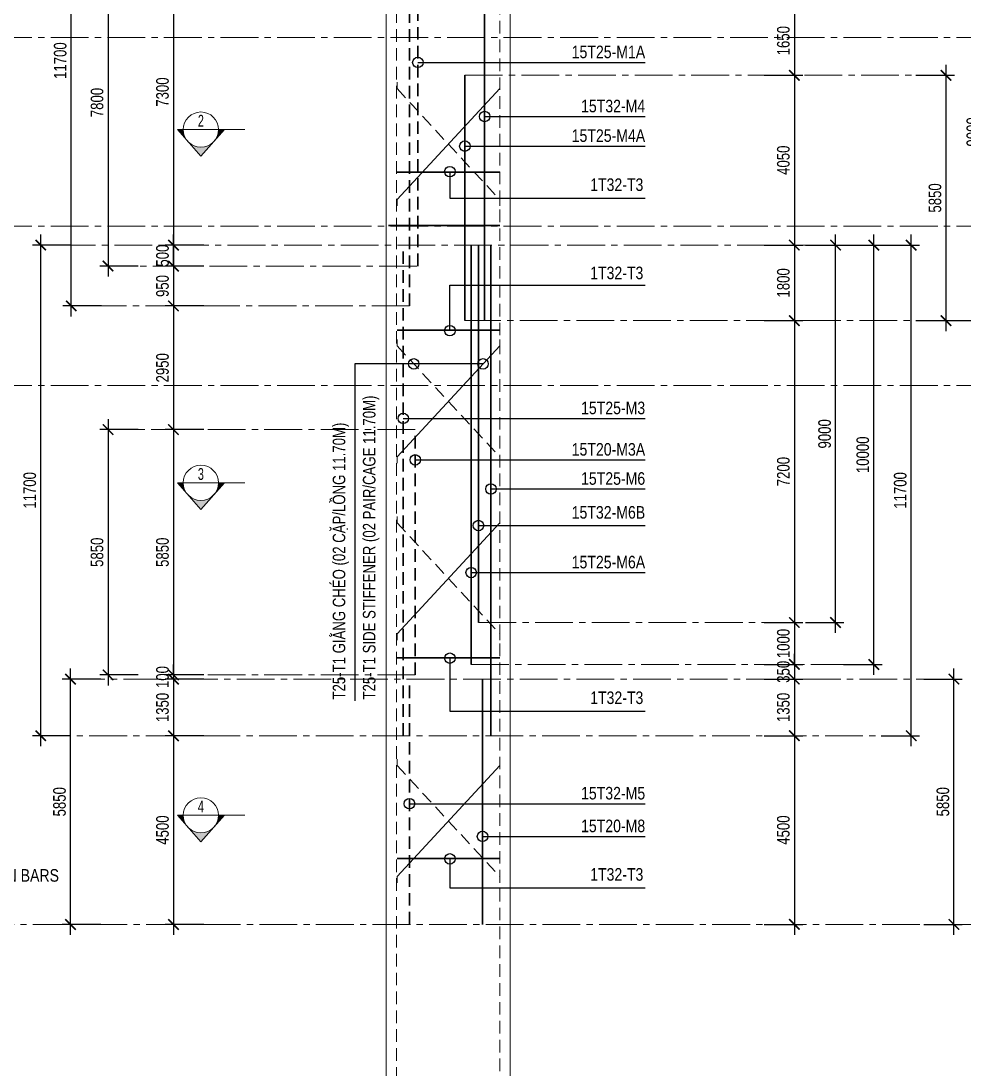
# Model space of a CAD drawing. Header units: millimetres. Extents: x 2746337 to 7547699, y -363432 to 15720.
# Drawn here: x 2871188 to 2893677, y -126690 to -101697 of the extents above; entities that cross this region are included whole.
import ezdxf
from ezdxf.enums import TextEntityAlignment as Align

# ---------------------------------------------------------------- set-up
doc = ezdxf.new("R2010")
doc.units = ezdxf.units.MM
doc.header["$LTSCALE"] = 1200
doc.header["$PDMODE"] = 3
for name, pattern in [('CENTER2', [1.125, 0.75, -0.125, 0.125, -0.125]), ('CONTINOUS', [0]), ('HIDDEN', [0.375, 0.25, -0.125])]:
    doc.linetypes.add(name, pattern=pattern)
for name, color, linetype, lineweight in [('1', 9, 'Continuous', 13), ('BOUND', 3, 'Continuous', 20), ('C1CO', 4, 'Continuous', 35), ('Grid line', 160, 'CENTER2', 5), ('HIDE', 8, 'HIDDEN', 13), ('K-THUOC', 1, 'Continuous', 18), ('LEADER', 8, 'Continuous', 9), ('T1CO', 4, 'Continuous', 20), ('T1HI', 4, 'HIDDEN', 13), ('TCCO', 4, 'Continuous', 35), ('TCHI', 4, 'HIDDEN', 30), ('TEXTMA', 2, 'Continuous', 13), ('TEXTVN', 2, 'Continuous', 20)]:
    doc.layers.add(name, color=color, linetype=linetype, lineweight=lineweight)
doc.styles.add('DB_Arial', font='arial.ttf', dxfattribs={"width": 0.8})
doc.styles.add('SMTEXT', font='arial.ttf', dxfattribs={"width": 0.75})
doc.styles.add('TEXTVN', font='VHELVCN.TTF', dxfattribs={"width": 0.8})
doc.dimstyles.new('BSV1-100', dxfattribs={"dimtxt": 300, "dimasz": 250, "dimexe": 200, "dimexo": 0, "dimgap": 108, "dimtad": 1, "dimdec": 0, "dimdsep": 46, "dimtxsty": 'SMTEXT', "dimblk": 'ARCHTICK', "dimcen": 100, "dimdle": 250, "dimclrd": 256, "dimclre": 256, "dimclrt": 1, "dimadec": 0, "dimazin": 0, "dimtfac": 1, "dimtdec": 0, "dimtix": 1, "dimtmove": 2, "dimatfit": 3, "dimfxl": 720, "dimfxlon": 1, "dimtolj": 1, "dimtzin": 0, "dimarcsym": 0})
doc.dimstyles.new('BSV25', dxfattribs={"dimtxt": 300, "dimasz": 250, "dimexe": 200, "dimexo": 0, "dimgap": 108, "dimtad": 1, "dimdec": 0, "dimlfac": 0.25, "dimdsep": 46, "dimtxsty": 'SMTEXT', "dimblk": 'ARCHTICK', "dimcen": 100, "dimdle": 250, "dimclrd": 256, "dimclre": 256, "dimclrt": 2, "dimadec": 0, "dimazin": 0, "dimtfac": 1, "dimtdec": 0, "dimtix": 1, "dimtmove": 2, "dimatfit": 3, "dimfxl": 800, "dimfxlon": 1, "dimtolj": 1, "dimtzin": 0, "dimarcsym": 0})

# ---------------------------------------------------------------- blocks, each defined once
blk = doc.blocks.new('_ArchTick')
at = {"color": 0, "linetype": 'ByBlock', "const_width": 0.15}
blk.add_lwpolyline([(-0.5, -0.5), (0.5, 0.5)], dxfattribs=at)
blk = doc.blocks.new('*D1211')
at = {"layer": 'Defpoints', "color": 0, "transparency": 16777216}
for p in [(2879893, -106092), (2866096, -109092), (2879893, -109092)]:
    blk.add_point(p, dxfattribs=at)
at = {"layer": 'K-THUOC', "lineweight": -2, "transparency": 16777216}
for p, q in [((2866096, -105842), (2866096, -109342)), ((2866816, -106092), (2865896, -106092)), ((2866816, -109092), (2865896, -109092))]:
    blk.add_line(p, q, dxfattribs=at)
at = {"layer": 'K-THUOC', "lineweight": -2, "transparency": 16777216, "xscale": 250, "yscale": 250, "zscale": 250}
for p, rotation in [((2866096, -106092), 90), ((2866096, -109092), 270)]:
    blk.add_blockref('_ArchTick', p, dxfattribs=dict(at, rotation=rotation))
at = {"layer": 'K-THUOC', "color": 1, "transparency": 16777216, "char_height": 300, "attachment_point": 5, "rotation": 90, "style": 'SMTEXT'}
for s, insert in [('\\A1;T12a200-L1,L2,L3', (2866384, -107592)), ('\\A1;3000', (2865834, -107592))]:
    blk.add_mtext(s, dxfattribs=dict(at, insert=insert))
blk = doc.blocks.new('*D1212')
at = {"layer": 'Defpoints', "color": 0, "transparency": 16777216}
for p in [(2879893, -109092), (2866096, -123242), (2872898, -123242)]:
    blk.add_point(p, dxfattribs=at)
at = {"layer": 'K-THUOC', "lineweight": -2, "transparency": 16777216}
for p, q in [((2866096, -108842), (2866096, -123492)), ((2866816, -109092), (2865896, -109092)), ((2866816, -123242), (2865896, -123242))]:
    blk.add_line(p, q, dxfattribs=at)
at = {"layer": 'K-THUOC', "lineweight": -2, "transparency": 16777216, "xscale": 250, "yscale": 250, "zscale": 250}
for p, rotation in [((2866096, -109092), 90), ((2866096, -123242), 270)]:
    blk.add_blockref('_ArchTick', p, dxfattribs=dict(at, rotation=rotation))
at = {"layer": 'K-THUOC', "color": 1, "transparency": 16777216, "char_height": 300, "attachment_point": 5, "rotation": 90, "style": 'SMTEXT'}
for s, insert in [('\\A1;T12a300-L1,L2,L3', (2866384, -116167)), ('\\A1;14150', (2865835, -116167))]:
    blk.add_mtext(s, dxfattribs=dict(at, insert=insert))
blk = doc.blocks.new('SIGSEC')
at = {"layer": '1', "lineweight": 9}
h = blk.add_hatch(color=256, dxfattribs=at)
h.dxf.hatch_style = 1
h.paths.add_polyline_path([(-420, 0), (-560, 0), (-315, -278, -0.182676)])
h = blk.add_hatch(color=256, dxfattribs=at)
h.dxf.hatch_style = 1
h.paths.add_polyline_path([(560, 0), (420, 0, -0.182676), (315, -278)])
h = blk.add_hatch(color=256, dxfattribs=at)
h.dxf.hatch_style = 1
h.paths.add_polyline_path([(315, -278, -0.451416), (-315, -278), (0, -635)])
at = {"layer": '1', "lineweight": 9, "elevation": 0}
blk.add_lwpolyline([(1050, 0), (-560, 0), (0, -635), (560, 0)], dxfattribs=at)
at = {"layer": '1', "lineweight": 9}
blk.add_circle((0, 0), 420, dxfattribs=at)
at = {"layer": 'BOUND', "lineweight": 9, "style": 'TEXTVN', "width": 0.8}
blk.add_attdef('SEC', text='', height=280, dxfattribs=at).set_placement((0, 210, 0), align=Align.MIDDLE_CENTER)
blk = doc.blocks.new('*D1213')
at = {"layer": 'Defpoints', "color": 0, "transparency": 16777216}
for p in [(2866646, -97742), (2866096, -106092), (2879893, -106092)]:
    blk.add_point(p, dxfattribs=at)
at = {"layer": 'K-THUOC', "lineweight": -2, "transparency": 16777216}
for p, q in [((2866096, -97492), (2866096, -106342)), ((2866646, -97742), (2865896, -97742)), ((2866816, -106092), (2865896, -106092))]:
    blk.add_line(p, q, dxfattribs=at)
at = {"layer": 'K-THUOC', "lineweight": -2, "transparency": 16777216, "xscale": 250, "yscale": 250, "zscale": 250}
for p, rotation in [((2866096, -97742), 90), ((2866096, -106092), 270)]:
    blk.add_blockref('_ArchTick', p, dxfattribs=dict(at, rotation=rotation))
at = {"layer": 'K-THUOC', "color": 1, "transparency": 16777216, "char_height": 300, "attachment_point": 5, "rotation": 90, "style": 'SMTEXT'}
for s, insert in [('\\A1;T12a300-L1,L2,L3', (2866384, -101917)), ('\\A1;8350', (2865834, -101917))]:
    blk.add_mtext(s, dxfattribs=dict(at, insert=insert))
blk = doc.blocks.new('*D1214')
at = {"layer": 'Defpoints', "color": 0, "transparency": 16777216}
for p in [(2865643, -97242), (2865080, -102092), (2897740, -102092)]:
    blk.add_point(p, dxfattribs=at)
at = {"layer": 'K-THUOC', "lineweight": -2, "transparency": 16777216}
for p, q in [((2865080, -96992), (2865080, -102342)), ((2865643, -97242), (2864880, -97242)), ((2865800, -102092), (2864880, -102092))]:
    blk.add_line(p, q, dxfattribs=at)
at = {"layer": 'K-THUOC', "lineweight": -2, "transparency": 16777216, "xscale": 250, "yscale": 250, "zscale": 250}
for p, rotation in [((2865080, -97242), 90), ((2865080, -102092), 270)]:
    blk.add_blockref('_ArchTick', p, dxfattribs=dict(at, rotation=rotation))
at = {"layer": 'K-THUOC', "color": 1, "transparency": 16777216, "insert": (2864819, -99667), "char_height": 300, "attachment_point": 5, "rotation": 90, "style": 'SMTEXT'}
blk.add_mtext('\\A1;4850', dxfattribs=at)
blk = doc.blocks.new('*D1215')
at = {"layer": 'Defpoints', "color": 0, "transparency": 16777216}
for p in [(2897740, -102092), (2865080, -106592), (2897724, -106592)]:
    blk.add_point(p, dxfattribs=at)
at = {"layer": 'K-THUOC', "lineweight": -2, "transparency": 16777216}
for p, q in [((2865080, -101842), (2865080, -106842)), ((2865800, -102092), (2864880, -102092)), ((2865800, -106592), (2864880, -106592))]:
    blk.add_line(p, q, dxfattribs=at)
at = {"layer": 'K-THUOC', "lineweight": -2, "transparency": 16777216, "xscale": 250, "yscale": 250, "zscale": 250}
for p, rotation in [((2865080, -102092), 90), ((2865080, -106592), 270)]:
    blk.add_blockref('_ArchTick', p, dxfattribs=dict(at, rotation=rotation))
at = {"layer": 'K-THUOC', "color": 1, "transparency": 16777216, "insert": (2864819, -104342), "char_height": 300, "attachment_point": 5, "rotation": 90, "style": 'SMTEXT'}
blk.add_mtext('\\A1;4500', dxfattribs=at)
blk = doc.blocks.new('*D1216')
at = {"layer": 'Defpoints', "color": 0, "transparency": 16777216}
for p in [(2896467, -106592), (2865080, -110392), (2897724, -110392)]:
    blk.add_point(p, dxfattribs=at)
at = {"layer": 'K-THUOC', "lineweight": -2, "transparency": 16777216}
for p, q in [((2865080, -106342), (2865080, -110642)), ((2865800, -106592), (2864880, -106592)), ((2865800, -110392), (2864880, -110392))]:
    blk.add_line(p, q, dxfattribs=at)
at = {"layer": 'K-THUOC', "lineweight": -2, "transparency": 16777216, "xscale": 250, "yscale": 250, "zscale": 250}
for p, rotation in [((2865080, -106592), 90), ((2865080, -110392), 270)]:
    blk.add_blockref('_ArchTick', p, dxfattribs=dict(at, rotation=rotation))
at = {"layer": 'K-THUOC', "color": 1, "transparency": 16777216, "insert": (2864819, -108492), "char_height": 300, "attachment_point": 5, "rotation": 90, "style": 'SMTEXT'}
blk.add_mtext('\\A1;3800', dxfattribs=at)
blk = doc.blocks.new('*D1219')
at = {"layer": 'Defpoints', "color": 0, "transparency": 16777216}
for p in [(2882855, -101343), (2882855, -102993), (2889630, -102993)]:
    blk.add_point(p, dxfattribs=at)
at = {"layer": 'K-THUOC', "lineweight": -2, "transparency": 16777216}
for p, q in [((2889630, -101093), (2889630, -103243)), ((2888910, -101343), (2889830, -101343)), ((2888910, -102993), (2889830, -102993))]:
    blk.add_line(p, q, dxfattribs=at)
at = {"layer": 'K-THUOC', "lineweight": -2, "transparency": 16777216, "xscale": 250, "yscale": 250, "zscale": 250}
for p, rotation in [((2889630, -101343), 90), ((2889630, -102993), 270)]:
    blk.add_blockref('_ArchTick', p, dxfattribs=dict(at, rotation=rotation))
at = {"layer": 'K-THUOC', "color": 1, "transparency": 16777216, "insert": (2889369, -102168), "char_height": 300, "attachment_point": 5, "rotation": 90, "style": 'SMTEXT'}
blk.add_mtext('\\A1;1650', dxfattribs=at)
blk = doc.blocks.new('*D1220')
at = {"layer": 'Defpoints', "color": 0, "transparency": 16777216}
for p in [(2882855, -102993), (2882855, -107043), (2889630, -107043)]:
    blk.add_point(p, dxfattribs=at)
at = {"layer": 'K-THUOC', "lineweight": -2, "transparency": 16777216}
for p, q in [((2889630, -102743), (2889630, -107293)), ((2888910, -102993), (2889830, -102993)), ((2888910, -107043), (2889830, -107043))]:
    blk.add_line(p, q, dxfattribs=at)
at = {"layer": 'K-THUOC', "lineweight": -2, "transparency": 16777216, "xscale": 250, "yscale": 250, "zscale": 250}
for p, rotation in [((2889630, -102993), 90), ((2889630, -107043), 270)]:
    blk.add_blockref('_ArchTick', p, dxfattribs=dict(at, rotation=rotation))
at = {"layer": 'K-THUOC', "color": 1, "transparency": 16777216, "insert": (2889369, -105018), "char_height": 300, "attachment_point": 5, "rotation": 90, "style": 'SMTEXT'}
blk.add_mtext('\\A1;4050', dxfattribs=at)
blk = doc.blocks.new('*D1221')
at = {"layer": 'Defpoints', "color": 0, "transparency": 16777216}
for p in [(2882855, -107043), (2882855, -108843), (2889630, -108843)]:
    blk.add_point(p, dxfattribs=at)
at = {"layer": 'K-THUOC', "lineweight": -2, "transparency": 16777216}
for p, q in [((2889630, -106793), (2889630, -109093)), ((2888910, -107043), (2889830, -107043)), ((2888910, -108843), (2889830, -108843))]:
    blk.add_line(p, q, dxfattribs=at)
at = {"layer": 'K-THUOC', "lineweight": -2, "transparency": 16777216, "xscale": 250, "yscale": 250, "zscale": 250}
for p, rotation in [((2889630, -107043), 90), ((2889630, -108843), 270)]:
    blk.add_blockref('_ArchTick', p, dxfattribs=dict(at, rotation=rotation))
at = {"layer": 'K-THUOC', "color": 1, "transparency": 16777216, "insert": (2889369, -107943), "char_height": 300, "attachment_point": 5, "rotation": 90, "style": 'SMTEXT'}
blk.add_mtext('\\A1;1800', dxfattribs=at)
blk = doc.blocks.new('*D1222')
at = {"layer": 'Defpoints', "color": 0, "transparency": 16777216}
for p in [(2882855, -108843), (2882855, -116042), (2889630, -116042)]:
    blk.add_point(p, dxfattribs=at)
at = {"layer": 'K-THUOC', "lineweight": -2, "transparency": 16777216}
for p, q in [((2889630, -108593), (2889630, -116292)), ((2888910, -108843), (2889830, -108843)), ((2888910, -116042), (2889830, -116042))]:
    blk.add_line(p, q, dxfattribs=at)
at = {"layer": 'K-THUOC', "lineweight": -2, "transparency": 16777216, "xscale": 250, "yscale": 250, "zscale": 250}
for p, rotation in [((2889630, -108843), 90), ((2889630, -116042), 270)]:
    blk.add_blockref('_ArchTick', p, dxfattribs=dict(at, rotation=rotation))
at = {"layer": 'K-THUOC', "color": 1, "transparency": 16777216, "insert": (2889369, -112443), "char_height": 300, "attachment_point": 5, "rotation": 90, "style": 'SMTEXT'}
blk.add_mtext('\\A1;7200', dxfattribs=at)
blk = doc.blocks.new('*D1223')
at = {"layer": 'Defpoints', "color": 0, "transparency": 16777216}
for p in [(2882855, -117042), (2882855, -117392), (2889630, -117392)]:
    blk.add_point(p, dxfattribs=at)
at = {"layer": 'K-THUOC', "lineweight": -2, "transparency": 16777216}
for p, q in [((2889630, -117042), (2889630, -116792)), ((2888910, -117042), (2889830, -117042)), ((2889630, -117042), (2889630, -117392)), ((2888910, -117392), (2889830, -117392)), ((2889630, -117392), (2889630, -117642))]:
    blk.add_line(p, q, dxfattribs=at)
at = {"layer": 'K-THUOC', "lineweight": -2, "transparency": 16777216, "xscale": 250, "yscale": 250, "zscale": 250}
for p, rotation in [((2889630, -117042), 270), ((2889630, -117392), 90)]:
    blk.add_blockref('_ArchTick', p, dxfattribs=dict(at, rotation=rotation))
at = {"layer": 'K-THUOC', "color": 1, "transparency": 16777216, "insert": (2889369, -117217), "char_height": 300, "attachment_point": 5, "rotation": 90, "style": 'SMTEXT'}
blk.add_mtext('\\A1;350', dxfattribs=at)
blk = doc.blocks.new('*D1224')
at = {"layer": 'Defpoints', "color": 0, "transparency": 16777216}
for p in [(2882855, -117392), (2882855, -118742), (2889630, -118742)]:
    blk.add_point(p, dxfattribs=at)
at = {"layer": 'K-THUOC', "lineweight": -2, "transparency": 16777216}
for p, q in [((2889630, -117142), (2889630, -118992)), ((2888910, -117392), (2889830, -117392)), ((2888910, -118742), (2889830, -118742))]:
    blk.add_line(p, q, dxfattribs=at)
at = {"layer": 'K-THUOC', "lineweight": -2, "transparency": 16777216, "xscale": 250, "yscale": 250, "zscale": 250}
for p, rotation in [((2889630, -117392), 90), ((2889630, -118742), 270)]:
    blk.add_blockref('_ArchTick', p, dxfattribs=dict(at, rotation=rotation))
at = {"layer": 'K-THUOC', "color": 1, "transparency": 16777216, "insert": (2889369, -118067), "char_height": 300, "attachment_point": 5, "rotation": 90, "style": 'SMTEXT'}
blk.add_mtext('\\A1;1350', dxfattribs=at)
blk = doc.blocks.new('*D1225')
at = {"layer": 'Defpoints', "color": 0, "transparency": 16777216}
for p in [(2882505, -118742), (2882855, -123242), (2889630, -123242)]:
    blk.add_point(p, dxfattribs=at)
at = {"layer": 'K-THUOC', "lineweight": -2, "transparency": 16777216}
for p, q in [((2889630, -118492), (2889630, -123492)), ((2888910, -118742), (2889830, -118742)), ((2888910, -123242), (2889830, -123242))]:
    blk.add_line(p, q, dxfattribs=at)
at = {"layer": 'K-THUOC', "lineweight": -2, "transparency": 16777216, "xscale": 250, "yscale": 250, "zscale": 250}
for p, rotation in [((2889630, -118742), 90), ((2889630, -123242), 270)]:
    blk.add_blockref('_ArchTick', p, dxfattribs=dict(at, rotation=rotation))
at = {"layer": 'K-THUOC', "color": 1, "transparency": 16777216, "insert": (2889369, -120992), "char_height": 300, "attachment_point": 5, "rotation": 90, "style": 'SMTEXT'}
blk.add_mtext('\\A1;4500', dxfattribs=at)
blk = doc.blocks.new('*D1226')
at = {"layer": 'Defpoints', "color": 0, "transparency": 16777216}
for p in [(2882355, -117392), (2893435, -117392), (2882355, -123242)]:
    blk.add_point(p, dxfattribs=at)
at = {"layer": 'K-THUOC', "lineweight": -2, "transparency": 16777216}
for p, q in [((2893435, -123492), (2893435, -117142)), ((2892715, -117392), (2893635, -117392)), ((2892715, -123242), (2893635, -123242))]:
    blk.add_line(p, q, dxfattribs=at)
at = {"layer": 'K-THUOC', "lineweight": -2, "transparency": 16777216, "xscale": 250, "yscale": 250, "zscale": 250}
for p, rotation in [((2893435, -117392), 90), ((2893435, -123242), 270)]:
    blk.add_blockref('_ArchTick', p, dxfattribs=dict(at, rotation=rotation))
at = {"layer": 'K-THUOC', "color": 1, "transparency": 16777216, "insert": (2893174, -120317), "char_height": 300, "attachment_point": 5, "rotation": 90, "style": 'SMTEXT'}
blk.add_mtext('\\A1;5850', dxfattribs=at)
blk = doc.blocks.new('*D1227')
at = {"layer": 'Defpoints', "color": 0, "transparency": 16777216}
for p in [(2881804, -107043), (2892417, -107043), (2881804, -118742)]:
    blk.add_point(p, dxfattribs=at)
at = {"layer": 'K-THUOC', "lineweight": -2, "transparency": 16777216}
for p, q in [((2892417, -118992), (2892417, -106793)), ((2891697, -107043), (2892617, -107043)), ((2891697, -118742), (2892617, -118742))]:
    blk.add_line(p, q, dxfattribs=at)
at = {"layer": 'K-THUOC', "lineweight": -2, "transparency": 16777216, "xscale": 250, "yscale": 250, "zscale": 250}
for p, rotation in [((2892417, -107043), 90), ((2892417, -118742), 270)]:
    blk.add_blockref('_ArchTick', p, dxfattribs=dict(at, rotation=rotation))
at = {"layer": 'K-THUOC', "color": 1, "transparency": 16777216, "insert": (2892156, -112893), "char_height": 300, "attachment_point": 5, "rotation": 90, "style": 'SMTEXT'}
blk.add_mtext('\\A1;11700', dxfattribs=at)
blk = doc.blocks.new('*D1228')
at = {"layer": 'Defpoints', "color": 0, "transparency": 16777216}
for p in [(2883069, -99843), (2894148, -99843), (2883069, -108843)]:
    blk.add_point(p, dxfattribs=at)
at = {"layer": 'K-THUOC', "lineweight": -2, "transparency": 16777216}
for p, q in [((2894148, -109093), (2894148, -99593)), ((2893428, -99843), (2894348, -99843)), ((2893428, -108843), (2894348, -108843))]:
    blk.add_line(p, q, dxfattribs=at)
at = {"layer": 'K-THUOC', "lineweight": -2, "transparency": 16777216, "xscale": 250, "yscale": 250, "zscale": 250}
for p, rotation in [((2894148, -99843), 90), ((2894148, -108843), 270)]:
    blk.add_blockref('_ArchTick', p, dxfattribs=dict(at, rotation=rotation))
at = {"layer": 'K-THUOC', "color": 1, "transparency": 16777216, "insert": (2893887, -104343), "char_height": 300, "attachment_point": 5, "rotation": 90, "style": 'SMTEXT'}
blk.add_mtext('\\A1;9000', dxfattribs=at)
blk = doc.blocks.new('*D1230')
at = {"layer": 'Defpoints', "color": 0, "transparency": 16777216}
for p in [(2881504, -107043), (2891524, -107043), (2881504, -117042)]:
    blk.add_point(p, dxfattribs=at)
at = {"layer": 'K-THUOC', "lineweight": -2, "transparency": 16777216}
for p, q in [((2891524, -117292), (2891524, -106793)), ((2890804, -107043), (2891724, -107043)), ((2890804, -117042), (2891724, -117042))]:
    blk.add_line(p, q, dxfattribs=at)
at = {"layer": 'K-THUOC', "lineweight": -2, "transparency": 16777216, "xscale": 250, "yscale": 250, "zscale": 250}
for p, rotation in [((2891524, -107043), 90), ((2891524, -117042), 270)]:
    blk.add_blockref('_ArchTick', p, dxfattribs=dict(at, rotation=rotation))
at = {"layer": 'K-THUOC', "color": 1, "transparency": 16777216, "insert": (2891263, -112043), "char_height": 300, "attachment_point": 5, "rotation": 90, "style": 'SMTEXT'}
blk.add_mtext('\\A1;10000', dxfattribs=at)
blk = doc.blocks.new('*D1231')
at = {"layer": 'Defpoints', "color": 0, "transparency": 16777216}
for p in [(2882098, -107043), (2890614, -107043), (2882098, -116042)]:
    blk.add_point(p, dxfattribs=at)
at = {"layer": 'K-THUOC', "lineweight": -2, "transparency": 16777216}
for p, q in [((2890614, -116292), (2890614, -106793)), ((2889894, -107043), (2890814, -107043)), ((2889894, -116042), (2890814, -116042))]:
    blk.add_line(p, q, dxfattribs=at)
at = {"layer": 'K-THUOC', "lineweight": -2, "transparency": 16777216, "xscale": 250, "yscale": 250, "zscale": 250}
for p, rotation in [((2890614, -107043), 90), ((2890614, -116042), 270)]:
    blk.add_blockref('_ArchTick', p, dxfattribs=dict(at, rotation=rotation))
at = {"layer": 'K-THUOC', "color": 1, "transparency": 16777216, "insert": (2890353, -111543), "char_height": 300, "attachment_point": 5, "rotation": 90, "style": 'SMTEXT'}
blk.add_mtext('\\A1;9000', dxfattribs=at)
blk = doc.blocks.new('*D1233')
at = {"layer": 'Defpoints', "color": 0, "transparency": 16777216}
for p in [(2879869, -99742), (2874825, -107043), (2879869, -107043)]:
    blk.add_point(p, dxfattribs=at)
at = {"layer": 'K-THUOC', "lineweight": -2, "transparency": 16777216}
for p, q in [((2874825, -99492), (2874825, -107293)), ((2875545, -99742), (2874625, -99742)), ((2875545, -107043), (2874625, -107043))]:
    blk.add_line(p, q, dxfattribs=at)
at = {"layer": 'K-THUOC', "lineweight": -2, "transparency": 16777216, "xscale": 250, "yscale": 250, "zscale": 250}
for p, rotation in [((2874825, -99742), 90), ((2874825, -107043), 270)]:
    blk.add_blockref('_ArchTick', p, dxfattribs=dict(at, rotation=rotation))
at = {"layer": 'K-THUOC', "color": 1, "transparency": 16777216, "insert": (2874564, -103393), "char_height": 300, "attachment_point": 5, "rotation": 90, "style": 'SMTEXT'}
blk.add_mtext('\\A1;7300', dxfattribs=at)
blk = doc.blocks.new('*D1234')
at = {"layer": 'Defpoints', "color": 0, "transparency": 16777216}
for p in [(2879869, -108493), (2874825, -111442), (2879869, -111442)]:
    blk.add_point(p, dxfattribs=at)
at = {"layer": 'K-THUOC', "lineweight": -2, "transparency": 16777216}
for p, q in [((2874825, -108243), (2874825, -111692)), ((2875545, -108493), (2874625, -108493)), ((2875545, -111442), (2874625, -111442))]:
    blk.add_line(p, q, dxfattribs=at)
at = {"layer": 'K-THUOC', "lineweight": -2, "transparency": 16777216, "xscale": 250, "yscale": 250, "zscale": 250}
for p, rotation in [((2874825, -108493), 90), ((2874825, -111442), 270)]:
    blk.add_blockref('_ArchTick', p, dxfattribs=dict(at, rotation=rotation))
at = {"layer": 'K-THUOC', "color": 1, "transparency": 16777216, "insert": (2874564, -109968), "char_height": 300, "attachment_point": 5, "rotation": 90, "style": 'SMTEXT'}
blk.add_mtext('\\A1;2950', dxfattribs=at)
blk = doc.blocks.new('*D1235')
at = {"layer": 'Defpoints', "color": 0, "transparency": 16777216}
for p in [(2879869, -118742), (2874825, -123242), (2879869, -123242)]:
    blk.add_point(p, dxfattribs=at)
at = {"layer": 'K-THUOC', "lineweight": -2, "transparency": 16777216}
for p, q in [((2874825, -118492), (2874825, -123492)), ((2875545, -118742), (2874625, -118742)), ((2875545, -123242), (2874625, -123242))]:
    blk.add_line(p, q, dxfattribs=at)
at = {"layer": 'K-THUOC', "lineweight": -2, "transparency": 16777216, "xscale": 250, "yscale": 250, "zscale": 250}
for p, rotation in [((2874825, -118742), 90), ((2874825, -123242), 270)]:
    blk.add_blockref('_ArchTick', p, dxfattribs=dict(at, rotation=rotation))
at = {"layer": 'K-THUOC', "color": 1, "transparency": 16777216, "insert": (2874564, -120992), "char_height": 300, "attachment_point": 5, "rotation": 90, "style": 'SMTEXT'}
blk.add_mtext('\\A1;4500', dxfattribs=at)
blk = doc.blocks.new('*D1236')
at = {"layer": 'Defpoints', "color": 0, "transparency": 16777216}
for p in [(2871660, -107042), (2880069, -107042), (2880069, -118742)]:
    blk.add_point(p, dxfattribs=at)
at = {"layer": 'K-THUOC', "lineweight": -2, "transparency": 16777216}
for p, q in [((2871660, -118992), (2871660, -106792)), ((2872380, -107042), (2871460, -107042)), ((2872380, -118742), (2871460, -118742))]:
    blk.add_line(p, q, dxfattribs=at)
at = {"layer": 'K-THUOC', "lineweight": -2, "transparency": 16777216, "xscale": 250, "yscale": 250, "zscale": 250}
for p, rotation in [((2871660, -107042), 90), ((2871660, -118742), 270)]:
    blk.add_blockref('_ArchTick', p, dxfattribs=dict(at, rotation=rotation))
at = {"layer": 'K-THUOC', "color": 1, "transparency": 16777216, "insert": (2871399, -112892), "char_height": 300, "attachment_point": 5, "rotation": 90, "style": 'SMTEXT'}
blk.add_mtext('\\A1;11700', dxfattribs=at)
blk = doc.blocks.new('*D1237')
at = {"layer": 'Defpoints', "color": 0, "transparency": 16777216}
for p in [(2872387, -96792), (2877604, -96792), (2877604, -108493)]:
    blk.add_point(p, dxfattribs=at)
at = {"layer": 'K-THUOC', "lineweight": -2, "transparency": 16777216}
for p, q in [((2872387, -108743), (2872387, -96542)), ((2873107, -96792), (2872187, -96792)), ((2873107, -108493), (2872187, -108493))]:
    blk.add_line(p, q, dxfattribs=at)
at = {"layer": 'K-THUOC', "lineweight": -2, "transparency": 16777216, "xscale": 250, "yscale": 250, "zscale": 250}
for p, rotation in [((2872387, -96792), 90), ((2872387, -108493), 270)]:
    blk.add_blockref('_ArchTick', p, dxfattribs=dict(at, rotation=rotation))
at = {"layer": 'K-THUOC', "color": 1, "transparency": 16777216, "insert": (2872125, -102643), "char_height": 300, "attachment_point": 5, "rotation": 90, "style": 'SMTEXT'}
blk.add_mtext('\\A1;11700', dxfattribs=at)
blk = doc.blocks.new('*D1238')
at = {"layer": 'Defpoints', "color": 0, "transparency": 16777216}
for p in [(2877847, -99742), (2873265, -107542), (2877847, -107542)]:
    blk.add_point(p, dxfattribs=at)
at = {"layer": 'K-THUOC', "lineweight": -2, "transparency": 16777216}
for p, q in [((2873265, -99492), (2873265, -107792)), ((2873985, -99742), (2873065, -99742)), ((2873985, -107542), (2873065, -107542))]:
    blk.add_line(p, q, dxfattribs=at)
at = {"layer": 'K-THUOC', "lineweight": -2, "transparency": 16777216, "xscale": 250, "yscale": 250, "zscale": 250}
for p, rotation in [((2873265, -99742), 90), ((2873265, -107542), 270)]:
    blk.add_blockref('_ArchTick', p, dxfattribs=dict(at, rotation=rotation))
at = {"layer": 'K-THUOC', "color": 1, "transparency": 16777216, "insert": (2873004, -103642), "char_height": 300, "attachment_point": 5, "rotation": 90, "style": 'SMTEXT'}
blk.add_mtext('\\A1;7800', dxfattribs=at)
blk = doc.blocks.new('*D1239')
at = {"layer": 'Defpoints', "color": 0, "transparency": 16777216}
for p in [(2877455, -107542), (2874825, -108493), (2879869, -108493)]:
    blk.add_point(p, dxfattribs=at)
at = {"layer": 'K-THUOC', "lineweight": -2, "transparency": 16777216}
for p, q in [((2874825, -107292), (2874825, -108743)), ((2875545, -107542), (2874625, -107542)), ((2875545, -108493), (2874625, -108493))]:
    blk.add_line(p, q, dxfattribs=at)
at = {"layer": 'K-THUOC', "lineweight": -2, "transparency": 16777216, "xscale": 250, "yscale": 250, "zscale": 250}
for p, rotation in [((2874825, -107542), 90), ((2874825, -108493), 270)]:
    blk.add_blockref('_ArchTick', p, dxfattribs=dict(at, rotation=rotation))
at = {"layer": 'K-THUOC', "color": 1, "transparency": 16777216, "insert": (2874564, -108018), "char_height": 300, "attachment_point": 5, "rotation": 90, "style": 'SMTEXT'}
blk.add_mtext('\\A1;950', dxfattribs=at)
blk = doc.blocks.new('*D1244')
at = {"layer": 'Defpoints', "color": 0, "transparency": 16777216}
for p in [(2897483, -97742), (2891936, -123242), (2902651, -123242)]:
    blk.add_point(p, dxfattribs=at)
at = {"layer": 'K-THUOC', "lineweight": -2, "transparency": 16777216}
for p, q in [((2902651, -97492), (2902651, -123492)), ((2901931, -97742), (2902851, -97742)), ((2901931, -123242), (2902851, -123242))]:
    blk.add_line(p, q, dxfattribs=at)
at = {"layer": 'K-THUOC', "lineweight": -2, "transparency": 16777216, "xscale": 250, "yscale": 250, "zscale": 250}
for p, rotation in [((2902651, -97742), 90), ((2902651, -123242), 270)]:
    blk.add_blockref('_ArchTick', p, dxfattribs=dict(at, rotation=rotation))
at = {"layer": 'K-THUOC', "color": 1, "transparency": 16777216, "insert": (2902390, -110492), "char_height": 300, "attachment_point": 5, "rotation": 90, "style": 'SMTEXT'}
blk.add_mtext('\\A1;25500', dxfattribs=at)
blk = doc.blocks.new('*D1245')
at = {"layer": 'Defpoints', "color": 0, "transparency": 16777216}
for p in [(2891936, -123242), (2893508, -142242), (2902651, -142242)]:
    blk.add_point(p, dxfattribs=at)
at = {"layer": 'K-THUOC', "lineweight": -2, "transparency": 16777216}
for p, q in [((2902651, -122992), (2902651, -142492)), ((2901931, -123242), (2902851, -123242)), ((2901931, -142242), (2902851, -142242))]:
    blk.add_line(p, q, dxfattribs=at)
at = {"layer": 'K-THUOC', "lineweight": -2, "transparency": 16777216, "xscale": 250, "yscale": 250, "zscale": 250}
for p, rotation in [((2902651, -123242), 90), ((2902651, -142242), 270)]:
    blk.add_blockref('_ArchTick', p, dxfattribs=dict(at, rotation=rotation))
at = {"layer": 'K-THUOC', "color": 1, "transparency": 16777216, "insert": (2902390, -132742), "char_height": 300, "attachment_point": 5, "rotation": 90, "style": 'SMTEXT'}
blk.add_mtext('\\A1;19000', dxfattribs=at)
blk = doc.blocks.new('*D1246')
at = {"layer": 'Defpoints', "color": 0, "transparency": 16777216}
for p in [(2896683, -97242), (2903712, -97242), (2891936, -123242)]:
    blk.add_point(p, dxfattribs=at)
at = {"layer": 'K-THUOC', "lineweight": -2, "transparency": 16777216}
for p, q in [((2903712, -123492), (2903712, -96992)), ((2902992, -97242), (2903912, -97242)), ((2902992, -123242), (2903912, -123242))]:
    blk.add_line(p, q, dxfattribs=at)
at = {"layer": 'K-THUOC', "lineweight": -2, "transparency": 16777216, "xscale": 250, "yscale": 250, "zscale": 250}
for p, rotation in [((2903712, -97242), 90), ((2903712, -123242), 270)]:
    blk.add_blockref('_ArchTick', p, dxfattribs=dict(at, rotation=rotation))
at = {"layer": 'K-THUOC', "color": 1, "transparency": 16777216, "insert": (2903451, -110242), "char_height": 300, "attachment_point": 5, "rotation": 90, "style": 'SMTEXT'}
blk.add_mtext('\\A1;26000', dxfattribs=at)
blk = doc.blocks.new('*D1248')
at = {"layer": 'Defpoints', "color": 0, "transparency": 16777216}
for p in [(2874825, -107043), (2879869, -107043), (2877455, -107542)]:
    blk.add_point(p, dxfattribs=at)
at = {"layer": 'K-THUOC', "lineweight": -2, "transparency": 16777216}
for p, q in [((2874825, -107043), (2874825, -106793)), ((2875545, -107043), (2874625, -107043)), ((2874825, -107542), (2874825, -107043)), ((2875545, -107542), (2874625, -107542)), ((2874825, -107542), (2874825, -107792))]:
    blk.add_line(p, q, dxfattribs=at)
at = {"layer": 'K-THUOC', "lineweight": -2, "transparency": 16777216, "xscale": 250, "yscale": 250, "zscale": 250}
for p, rotation in [((2874825, -107043), 270), ((2874825, -107542), 90)]:
    blk.add_blockref('_ArchTick', p, dxfattribs=dict(at, rotation=rotation))
at = {"layer": 'K-THUOC', "color": 1, "transparency": 16777216, "insert": (2874564, -107293), "char_height": 300, "attachment_point": 5, "rotation": 90, "style": 'SMTEXT'}
blk.add_mtext('\\A1;500', dxfattribs=at)
blk = doc.blocks.new('*D1249')
at = {"layer": 'Defpoints', "color": 0, "transparency": 16777216}
for p in [(2882769, -102993), (2882769, -108843), (2893246, -108843)]:
    blk.add_point(p, dxfattribs=at)
at = {"layer": 'K-THUOC', "lineweight": -2, "transparency": 16777216}
for p, q in [((2893246, -102743), (2893246, -109093)), ((2892526, -102993), (2893446, -102993)), ((2892526, -108843), (2893446, -108843))]:
    blk.add_line(p, q, dxfattribs=at)
at = {"layer": 'K-THUOC', "lineweight": -2, "transparency": 16777216, "xscale": 250, "yscale": 250, "zscale": 250}
for p, rotation in [((2893246, -102993), 90), ((2893246, -108843), 270)]:
    blk.add_blockref('_ArchTick', p, dxfattribs=dict(at, rotation=rotation))
at = {"layer": 'K-THUOC', "color": 1, "transparency": 16777216, "insert": (2892985, -105918), "char_height": 300, "attachment_point": 5, "rotation": 90, "style": 'SMTEXT'}
blk.add_mtext('\\A1;5850', dxfattribs=at)
blk = doc.blocks.new('lop2-type2')
at = {"layer": 'TCHI', "color": 6, "linetype": 'CONTINOUS'}
for p, q in [((2735120, -11600), (2735120, -5750)), ((2735270, -19800), (2735270, -9800))]:
    blk.add_line(p, q, dxfattribs=at)
blk = doc.blocks.new('lop1-type2')
at = {"layer": 'C1CO'}
for p, q in [((2730091, -2600), (2730091, -11600)), ((2730241, -9800), (2730241, -21500)), ((2730041, -20150), (2730041, -26000))]:
    blk.add_line(p, q, dxfattribs=at)
at = {"layer": 'TCCO'}
blk.add_line((2729944, -9800), (2729944, -18800), dxfattribs=at)
blk = doc.blocks.new('T.lopđat-type 2')
at = {"layer": 'TCHI', "linetype": 'HIDDEN'}
for p, q in [((2968545, -11250), (2968545, 450)), ((2968395, -21500), (2968395, -9800)), ((2968545, -26000), (2968545, -20150))]:
    blk.add_line(p, q, dxfattribs=at)
at = {"layer": 'TCHI', "color": 6, "linetype": 'HIDDEN'}
for p, q in [((2968743, -10300), (2968743, -2500)), ((2968681, -20050), (2968681, -14200))]:
    blk.add_line(p, q, dxfattribs=at)
blk = doc.blocks.new('*D1284')
at = {"layer": 'Defpoints', "color": 0, "transparency": 16777216}
for p in [(2879893, -111442), (2874825, -117292), (2879893, -117292)]:
    blk.add_point(p, dxfattribs=at)
at = {"layer": 'K-THUOC', "lineweight": -2, "transparency": 16777216}
for p, q in [((2874825, -111192), (2874825, -117542)), ((2875545, -111442), (2874625, -111442)), ((2875545, -117292), (2874625, -117292))]:
    blk.add_line(p, q, dxfattribs=at)
at = {"layer": 'K-THUOC', "lineweight": -2, "transparency": 16777216, "xscale": 250, "yscale": 250, "zscale": 250}
for p, rotation in [((2874825, -111442), 90), ((2874825, -117292), 270)]:
    blk.add_blockref('_ArchTick', p, dxfattribs=dict(at, rotation=rotation))
at = {"layer": 'K-THUOC', "color": 1, "transparency": 16777216, "insert": (2874564, -114367), "char_height": 300, "attachment_point": 5, "rotation": 90, "style": 'SMTEXT'}
blk.add_mtext('\\A1;5850', dxfattribs=at)
blk = doc.blocks.new('*D1285')
at = {"layer": 'Defpoints', "color": 0, "transparency": 16777216}
for p in [(2874825, -117393), (2880688, -117393), (2880824, -117292)]:
    blk.add_point(p, dxfattribs=at)
at = {"layer": 'K-THUOC', "lineweight": -2, "transparency": 16777216}
for p, q in [((2874825, -117292), (2874825, -117042)), ((2875545, -117292), (2874625, -117292)), ((2875545, -117393), (2874625, -117393)), ((2874825, -117292), (2874825, -117393)), ((2874825, -117393), (2874825, -117643))]:
    blk.add_line(p, q, dxfattribs=at)
at = {"layer": 'K-THUOC', "lineweight": -2, "transparency": 16777216, "xscale": 250, "yscale": 250, "zscale": 250}
for p, rotation in [((2874825, -117292), 270), ((2874825, -117393), 90)]:
    blk.add_blockref('_ArchTick', p, dxfattribs=dict(at, rotation=rotation))
at = {"layer": 'K-THUOC', "color": 1, "transparency": 16777216, "insert": (2874564, -117343), "char_height": 300, "attachment_point": 5, "rotation": 90, "style": 'SMTEXT'}
blk.add_mtext('\\A1;100', dxfattribs=at)
blk = doc.blocks.new('*D1286')
at = {"layer": 'Defpoints', "color": 0, "transparency": 16777216}
for p in [(2880443, -117393), (2874825, -118743), (2880443, -118743)]:
    blk.add_point(p, dxfattribs=at)
at = {"layer": 'K-THUOC', "lineweight": -2, "transparency": 16777216}
for p, q in [((2874825, -117143), (2874825, -118993)), ((2875545, -117393), (2874625, -117393)), ((2875545, -118743), (2874625, -118743))]:
    blk.add_line(p, q, dxfattribs=at)
at = {"layer": 'K-THUOC', "lineweight": -2, "transparency": 16777216, "xscale": 250, "yscale": 250, "zscale": 250}
for p, rotation in [((2874825, -117393), 90), ((2874825, -118743), 270)]:
    blk.add_blockref('_ArchTick', p, dxfattribs=dict(at, rotation=rotation))
at = {"layer": 'K-THUOC', "color": 1, "transparency": 16777216, "insert": (2874564, -118068), "char_height": 300, "attachment_point": 5, "rotation": 90, "style": 'SMTEXT'}
blk.add_mtext('\\A1;1350', dxfattribs=at)
blk = doc.blocks.new('*D1288')
at = {"layer": 'Defpoints', "color": 0, "transparency": 16777216}
for p in [(2872369, -117392), (2880600, -117392), (2880600, -123242)]:
    blk.add_point(p, dxfattribs=at)
at = {"layer": 'K-THUOC', "lineweight": -2, "transparency": 16777216}
for p, q in [((2872369, -123492), (2872369, -117142)), ((2873089, -117392), (2872169, -117392)), ((2873089, -123242), (2872169, -123242))]:
    blk.add_line(p, q, dxfattribs=at)
at = {"layer": 'K-THUOC', "lineweight": -2, "transparency": 16777216, "xscale": 250, "yscale": 250, "zscale": 250}
for p, rotation in [((2872369, -117392), 90), ((2872369, -123242), 270)]:
    blk.add_blockref('_ArchTick', p, dxfattribs=dict(at, rotation=rotation))
at = {"layer": 'K-THUOC', "color": 1, "transparency": 16777216, "insert": (2872108, -120317), "char_height": 300, "attachment_point": 5, "rotation": 90, "style": 'SMTEXT'}
blk.add_mtext('\\A1;5850', dxfattribs=at)
blk = doc.blocks.new('*D1289')
at = {"layer": 'Defpoints', "color": 0, "transparency": 16777216}
for p in [(2882855, -116042), (2882855, -117042), (2889630, -117042)]:
    blk.add_point(p, dxfattribs=at)
at = {"layer": 'K-THUOC', "lineweight": -2, "transparency": 16777216}
for p, q in [((2889630, -115792), (2889630, -117292)), ((2888910, -116042), (2889830, -116042)), ((2888910, -117042), (2889830, -117042))]:
    blk.add_line(p, q, dxfattribs=at)
at = {"layer": 'K-THUOC', "lineweight": -2, "transparency": 16777216, "xscale": 250, "yscale": 250, "zscale": 250}
for p, rotation in [((2889630, -116042), 90), ((2889630, -117042), 270)]:
    blk.add_blockref('_ArchTick', p, dxfattribs=dict(at, rotation=rotation))
at = {"layer": 'K-THUOC', "color": 1, "transparency": 16777216, "insert": (2889369, -116542), "char_height": 300, "attachment_point": 5, "rotation": 90, "style": 'SMTEXT'}
blk.add_mtext('\\A1;1000', dxfattribs=at)
blk = doc.blocks.new('*D1290')
at = {"layer": 'Defpoints', "color": 0, "transparency": 16777216}
for p in [(2877847, -111442), (2873265, -117292), (2877847, -117292)]:
    blk.add_point(p, dxfattribs=at)
at = {"layer": 'K-THUOC', "lineweight": -2, "transparency": 16777216}
for p, q in [((2873265, -111192), (2873265, -117542)), ((2873985, -111442), (2873065, -111442)), ((2873985, -117292), (2873065, -117292))]:
    blk.add_line(p, q, dxfattribs=at)
at = {"layer": 'K-THUOC', "lineweight": -2, "transparency": 16777216, "xscale": 250, "yscale": 250, "zscale": 250}
for p, rotation in [((2873265, -111442), 90), ((2873265, -117292), 270)]:
    blk.add_blockref('_ArchTick', p, dxfattribs=dict(at, rotation=rotation))
at = {"layer": 'K-THUOC', "color": 1, "transparency": 16777216, "insert": (2873004, -114367), "char_height": 300, "attachment_point": 5, "rotation": 90, "style": 'SMTEXT'}
blk.add_mtext('\\A1;5850', dxfattribs=at)

msp = doc.modelspace()

# ---------------------------------------------------------------- linework, layer by layer
at = {"layer": 'BOUND'}
msp.add_line((2879893.2, -96832.4), (2879893.2, -142242.4), dxfattribs=at)
msp.add_lwpolyline([(2879893.2, -142242.4), (2882855.2, -142242.4), (2882855.2, -97742.4), (2879893.2, -97742.4)], close=True, dxfattribs=at)
at = {"layer": 'C1CO'}
for p, q in [((2880155.2, -105306.7), (2882605.2, -105306.7)), ((2879955.2, -106571), (2882605.2, -106571)), ((2880155.2, -109067.2), (2882605.2, -109067.2)), ((2880155.2, -116880.5), (2882605.2, -116880.5)), ((2880155.2, -121666.4), (2882605.2, -121666.4))]:
    msp.add_line(p, q, dxfattribs=at)
at = {"layer": 'Grid line', "color": 2}
for p, q in [((2861098.5, -102092.4), (2897567.4, -102092.4)), ((2861098.5, -106592.4), (2897551.4, -106592.4)), ((2861098.5, -110392.4), (2897551.4, -110392.4))]:
    msp.add_line(p, q, dxfattribs=at)
at = {"layer": 'Grid line'}
for p, q in [((2881773.7, -102992.7), (2893434.9, -102992.7)), ((2872065.8, -107042.7), (2892616.8, -107043)), ((2880630.8, -107542), (2873646, -107542.3)), ((2880454.9, -108492.7), (2872709.7, -108492.7)), ((2893434.9, -108842.7), (2881773.7, -108842.7)), ((2880590.9, -111442.4), (2873794.8, -111442.4)), ((2882098.4, -116042.4), (2890813.7, -116042.4)), ((2881923.7, -117042.4), (2891724.3, -117042.4)), ((2893434.9, -117392.8), (2873090.2, -117392.8)), ((2880590.9, -117292.4), (2875365.5, -117292.4)), ((2892616.8, -118742.8), (2871460.3, -118742.8)), ((2902073.3, -123242.4), (2866455.3, -123242.4))]:
    msp.add_line(p, q, dxfattribs=at)
at = {"layer": 'HIDE'}
for p, q in [((2880143.2, -142242.4), (2880143.2, -96742.4)), ((2882605.2, -96742.4), (2882605.2, -142242.4))]:
    msp.add_line(p, q, dxfattribs=at)
at = {"layer": 'T1CO'}
for points in [[(2882605.2, -103158.5), (2882605.2, -103308.5), (2880155.2, -105958.5), (2880155.2, -106108.5)], [(2882605.2, -109292.7), (2882605.2, -109442.7), (2880155.2, -112092.7), (2880155.2, -112242.7)], [(2882605.2, -113513.2), (2882605.2, -113663.2), (2880155.2, -116313.2), (2880155.2, -116463.2)], [(2882605.2, -119298.1), (2882605.2, -119448.1), (2880155.2, -122098.1), (2880155.2, -122248.1)]]:
    msp.add_lwpolyline(points, dxfattribs=at)
at = {"layer": 'T1HI'}
for points in [[(2880155.2, -103158.5), (2880155.2, -103308.5), (2882605.2, -105958.5), (2882605.2, -106108.5)], [(2880155.2, -109292.7), (2880155.2, -109442.7), (2882605.2, -112092.7), (2882605.2, -112242.7)], [(2880155.2, -113513.2), (2880155.2, -113663.2), (2882605.2, -116313.2), (2882605.2, -116463.2)], [(2880155.2, -119298.1), (2880155.2, -119448.1), (2882605.2, -122098.1), (2882605.2, -122248.1)]]:
    msp.add_lwpolyline(points, dxfattribs=at)

# ---------------------------------------------------------------- block references
for name, p in [('T.lopđat-type 2', (-88089.7, -97242.4)), ('lop1-type2', (152154.4, -97242.4)), ('lop2-type2', (146653.5, -97242.4))]:
    msp.add_blockref(name, p)
at = {"layer": '1', "lineweight": 20}
for p, values in [((2875478.2, -104287.7), {'SEC': '2'}), ((2875478.2, -112711.4), {'SEC': '3'}), ((2875478.2, -120639.6, 0), {'SEC': '4'})]:
    msp.add_blockref('SIGSEC', p, dxfattribs=at).add_auto_attribs(values)

# ---------------------------------------------------------------- texts
at = {"layer": 'TEXTMA', "style": 'DB_Arial', "width": 0.8}
for s, p in [('15T25-M1A', (2886072.9, -102585.2)), ('15T32-M4', (2886072.9, -103875.4)), ('15T25-M4A', (2886072.9, -104581.5)), ('1T32-T3', (2886028.7, -105751.4)), ('1T32-T3', (2886028.7, -107855.6)), ('15T25-M3', (2886072.9, -111074.8)), ('15T20-M3A', (2886072.9, -112063.3)), ('15T25-M6', (2886072.9, -112758)), ('15T32-M6B', (2886072.9, -113565.6)), ('15T25-M6A', (2886072.9, -114751.3)), ('1T32-T3', (2886028.7, -117986.1)), ('15T32-M5', (2886072.9, -120262.1)), ('15T20-M8', (2886072.9, -121042.1)), ('1T32-T3', (2886028.7, -122199.1))]:
    msp.add_text(s, height=300, rotation=360, dxfattribs=at).set_placement(p, align=Align.RIGHT)
at = {"layer": 'TEXTVN', "lineweight": 20, "style": 'SMTEXT', "width": 0.75}
for s, p in [('T25-T1 SIDE STIFFENER (02 PAIR/CAGE 11.70M)', (2879641.8, -117878.2)), ('T25-T1 GIẰNG CHÉO (02 CẶP/LỒNG 11.70M)', (2878921.8, -117878.2))]:
    msp.add_text(s, height=300, rotation=90, dxfattribs=at).set_placement(p)
at = {"layer": 'TEXTVN', "style": 'DB_Arial', "width": 0.8}
msp.add_text('BOTTOM LEVEL OF MAIN BARS', height=300, dxfattribs=at).set_placement((2867027.6, -122222.4))

# ---------------------------------------------------------------- dimensions: what is measured, and where the dimension line sits
at = {"layer": 'K-THUOC'}
for base, p1, p2, picture, middle in [((2872386.6, -96792.4), (2877604, -108492.7), (2877604, -96792.4), '*D1237', (2872125.5, -102642.5)), ((2865080.3, -102092.4), (2865642.7, -97242.4), (2897739.8, -102092.4), '*D1214', (2864819.2, -99667.4)), ((2903711.7, -97242.4), (2891936.3, -123242.4), (2896682.9, -97242.4), '*D1246', (2903450.5, -110242.4)), ((2902650.8, -123242.4), (2897482.9, -97742.4), (2891936.3, -123242.4), '*D1244', (2902389.7, -110492.4)), ((2873265, -107542), (2877847, -99742), (2877847, -107542), '*D1238', (2873003.8, -103642)), ((2874825, -107042.7), (2879868.8, -99742.4), (2879868.8, -107042.7), '*D1233', (2874563.7, -103392.5)), ((2894148.2, -99842.7), (2883068.6, -108842.7), (2883068.6, -99842.7), '*D1228', (2893887, -104342.7)), ((2889630.2, -102992.7), (2882855.2, -101342.7), (2882855.2, -102992.7), '*D1219', (2889369, -102167.7)), ((2865080.3, -106592.4), (2897739.8, -102092.4), (2897723.8, -106592.4), '*D1215', (2864819.2, -104342.4)), ((2893246.5, -108842.7), (2882768.6, -102992.7), (2882768.6, -108842.7), '*D1249', (2892985.3, -105917.7)), ((2889630.2, -107042.7), (2882855.2, -102992.7), (2882855.2, -107042.7), '*D1220', (2889369, -105017.7)), ((2865080.3, -110392.4), (2896467.2, -106592.4), (2897723.8, -110392.4), '*D1216', (2864819, -108492.4)), ((2871660.3, -107042.4), (2880068.8, -118742.4), (2880068.8, -107042.4), '*D1236', (2871399.2, -112892.4)), ((2874825, -107042.7), (2877455.2, -107542.4), (2879868.8, -107042.7), '*D1248', (2874563.8, -107292.5)), ((2891524.3, -107042.7), (2881503.8, -117042.4), (2881503.8, -107042.7), '*D1230', (2891263.2, -112042.5)), ((2892416.8, -107042.7), (2881803.8, -118742.4), (2881803.8, -107042.7), '*D1227', (2892155.7, -112892.5)), ((2890613.7, -107042.8), (2882098.4, -116042.4), (2882098.4, -107042.8), '*D1231', (2890352.5, -111542.6)), ((2889630.2, -108842.7), (2882855.2, -107042.7), (2882855.2, -108842.7), '*D1221', (2889369, -107942.7)), ((2874825, -108492.7), (2877455.2, -107542.4), (2879868.8, -108492.7), '*D1239', (2874563.8, -108017.5)), ((2874825, -111442.4), (2879868.8, -108492.7), (2879868.8, -111442.4), '*D1234', (2874563.8, -109967.5)), ((2889630.2, -116042.4), (2882855.2, -108842.7), (2882855.2, -116042.4), '*D1222', (2889369, -112442.5)), ((2873265, -117292.4), (2877847, -111442.4), (2877847, -117292.4), '*D1290', (2873003.8, -114367.4)), ((2874825, -117292.4), (2879893.2, -111442.4), (2879893.2, -117292.4), '*D1284', (2874563.8, -114367.4)), ((2889630.1945, -117041.9123), (2882855.2401, -116042.355), (2882855.2401, -117041.9123), '*D1289', (2889369.0226, -116542.1336)), ((2889630.2, -117392.4), (2882855.2, -117042.4), (2882855.2, -117392.4), '*D1223', (2889368.9, -117217.4)), ((2872369.4, -117392.4), (2880600.3, -123242.4), (2880600.3, -117392.4), '*D1288', (2872108.2, -120317.4)), ((2874825, -118742.8), (2880442.9, -117392.8), (2880442.9, -118742.8), '*D1286', (2874563.7, -118067.8)), ((2874825, -117392.8), (2880823.7, -117292.4), (2880687.6, -117392.8), '*D1285', (2874563.8, -117342.6)), ((2893434.9, -117392.4), (2882355.2, -123242.4), (2882355.2, -117392.4), '*D1226', (2893173.7, -120317.4)), ((2889630.2, -118742.4), (2882855.2, -117392.4), (2882855.2, -118742.4), '*D1224', (2889368.9, -118067.4)), ((2874825, -123242.4), (2879868.8, -118742.4), (2879868.8, -123242.4), '*D1235', (2874563.8, -120992.4)), ((2889630.2, -123242.4), (2882505.2, -118742.4), (2882855.2, -123242.4), '*D1225', (2889369, -120992.4)), ((2902650.8, -142242.4), (2891936.3, -123242.4), (2893508, -142242.4), '*D1245', (2902389.7, -132742.4))]:
    dim = msp.add_linear_dim(base=base, p1=p1, p2=p2, angle=90, dimstyle='BSV1-100', dxfattribs=at)
    dim.commit()
    dim.dimension.update_dxf_attribs({"geometry": picture, "text_midpoint": middle})
for base, p1, p2, text, picture, middle in [((2866095.8, -106092.4), (2866645.8, -97742.4), (2879893.2, -106092.4), '<>\\XT12a300-L1,L2,L3', '*D1213', (2866095.8, -101917.4)), ((2866095.8, -109092.4), (2879893.2, -106092.4), (2879893.2, -109092.4), '<>\\XT12a200-L1,L2,L3', '*D1211', (2866095.8, -107592.4)), ((2866095.8, -123242.4), (2879893.2, -109092.4), (2872898.5, -123242.4), '<>\\XT12a300-L1,L2,L3', '*D1212', (2866095.8, -116167.4))]:
    dim = msp.add_linear_dim(base=base, p1=p1, p2=p2, angle=90, text=text, dimstyle='BSV1-100', dxfattribs=at)
    dim.commit()
    dim.dimension.update_dxf_attribs({"geometry": picture, "text_midpoint": middle})

# ---------------------------------------------------------------- leaders
at = {"layer": 'LEADER'}
for points in [[(2880652.9, -102685.2), (2886072.9, -102685.2)], [(2882245.2, -103975.4), (2886072.9, -103975.4)], [(2881773.7, -104681.5), (2886072.9, -104681.5)], [(2881416.7, -105290.3), (2881416.7, -105923), (2886072.9, -105923)], [(2881416.7, -109083.5), (2881416.7, -107994.1), (2886072.9, -107994.1)], [(2882206.6, -109873.8), (2879148.7, -109873.8), (2879148.7, -115873.8)], [(2880553.9, -109873.8), (2879148.7, -109873.8), (2879148.7, -117911.8)], [(2880304.9, -111174.8), (2886072.9, -111174.8)], [(2880590.9, -112163.3), (2886072.9, -112163.3)], [(2882395.2, -112858), (2886072.9, -112858)], [(2882098.4, -113730), (2886072.9, -113730)], [(2881923.7, -114851.3), (2886072.9, -114851.3)], [(2881416.7, -116892.4), (2881416.7, -118157.7), (2886072.9, -118157.7)], [(2880451.8, -120362.1), (2886072.9, -120362.1)], [(2882195.2, -121142.1), (2886072.9, -121142.1)], [(2881416.7, -121678.2), (2881416.7, -122370.7), (2886072.9, -122370.7)]]:
    msp.add_leader(points, dimstyle='BSV25', override={"dimldrblk": 'Origin'}, dxfattribs=at)

doc.saveas('drawing.dxf')
